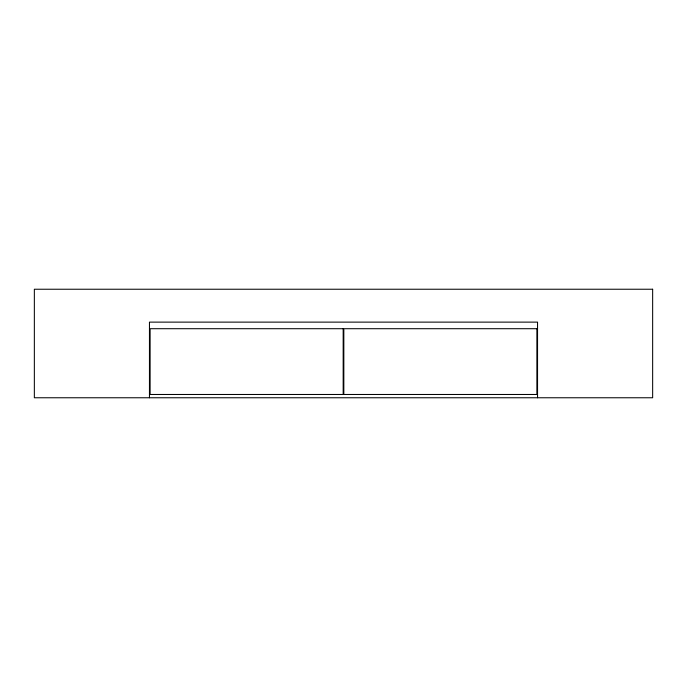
<?xml version="1.0" encoding="UTF-8"?>
<svg xmlns="http://www.w3.org/2000/svg" width="687" height="687" viewBox="0 0 687 687"><rect width="100%" height="100%" fill="white"/><g stroke="black" fill="none" stroke-linecap="round" stroke-linejoin="round"><path stroke-width="1.03" d="M537.543 397.764L537.543 322.126L149.457 322.126L149.457 397.764M652.65 289.236L34.35 289.236L34.35 397.764L652.65 397.764L652.65 289.236M343.174 328.704L150.118 328.704L150.118 394.475L343.174 394.475L343.174 328.704M536.882 328.704L343.826 328.704L343.826 394.475L536.882 394.475L536.882 328.704"/></g></svg>
